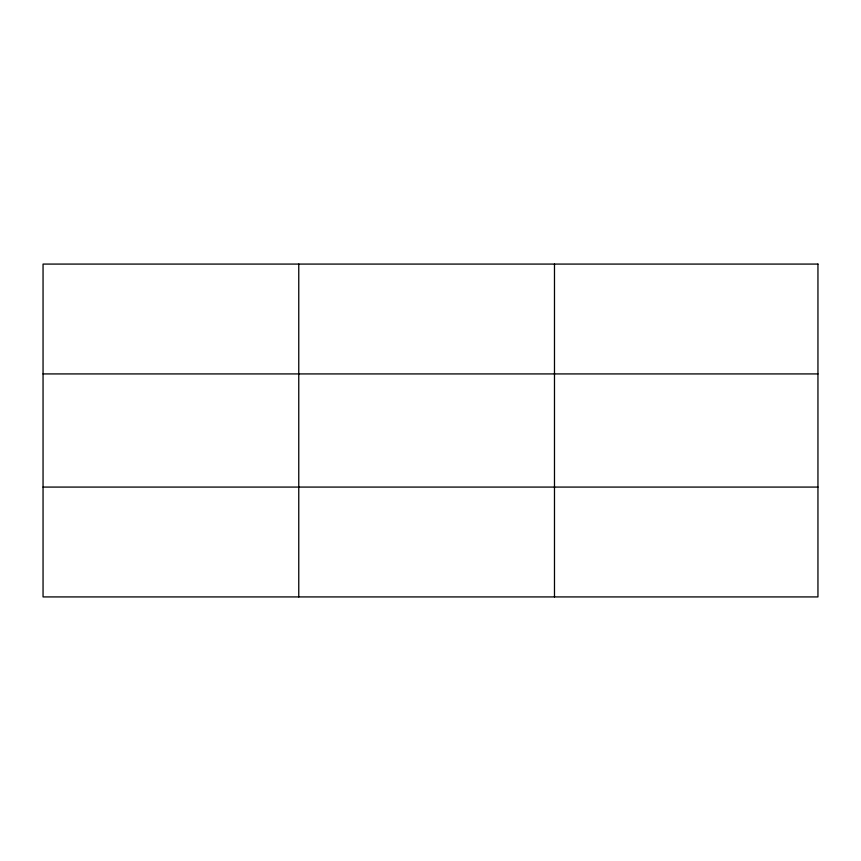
<?xml version="1.0" encoding="UTF-8"?>
<svg xmlns="http://www.w3.org/2000/svg" width="861" height="861" viewBox="0 0 861 861"><rect width="100%" height="100%" fill="white"/><g stroke="black" fill="none" stroke-linecap="round" stroke-linejoin="round"><path stroke-width="1.29" d="M298.767 596.921L298.767 264.079M554.484 596.921L554.484 264.079M43.05 373.922L817.95 373.922M43.05 487.078L817.95 487.078M817.95 264.079L817.95 596.921L43.05 596.921L43.05 264.079L817.95 264.079"/></g></svg>
